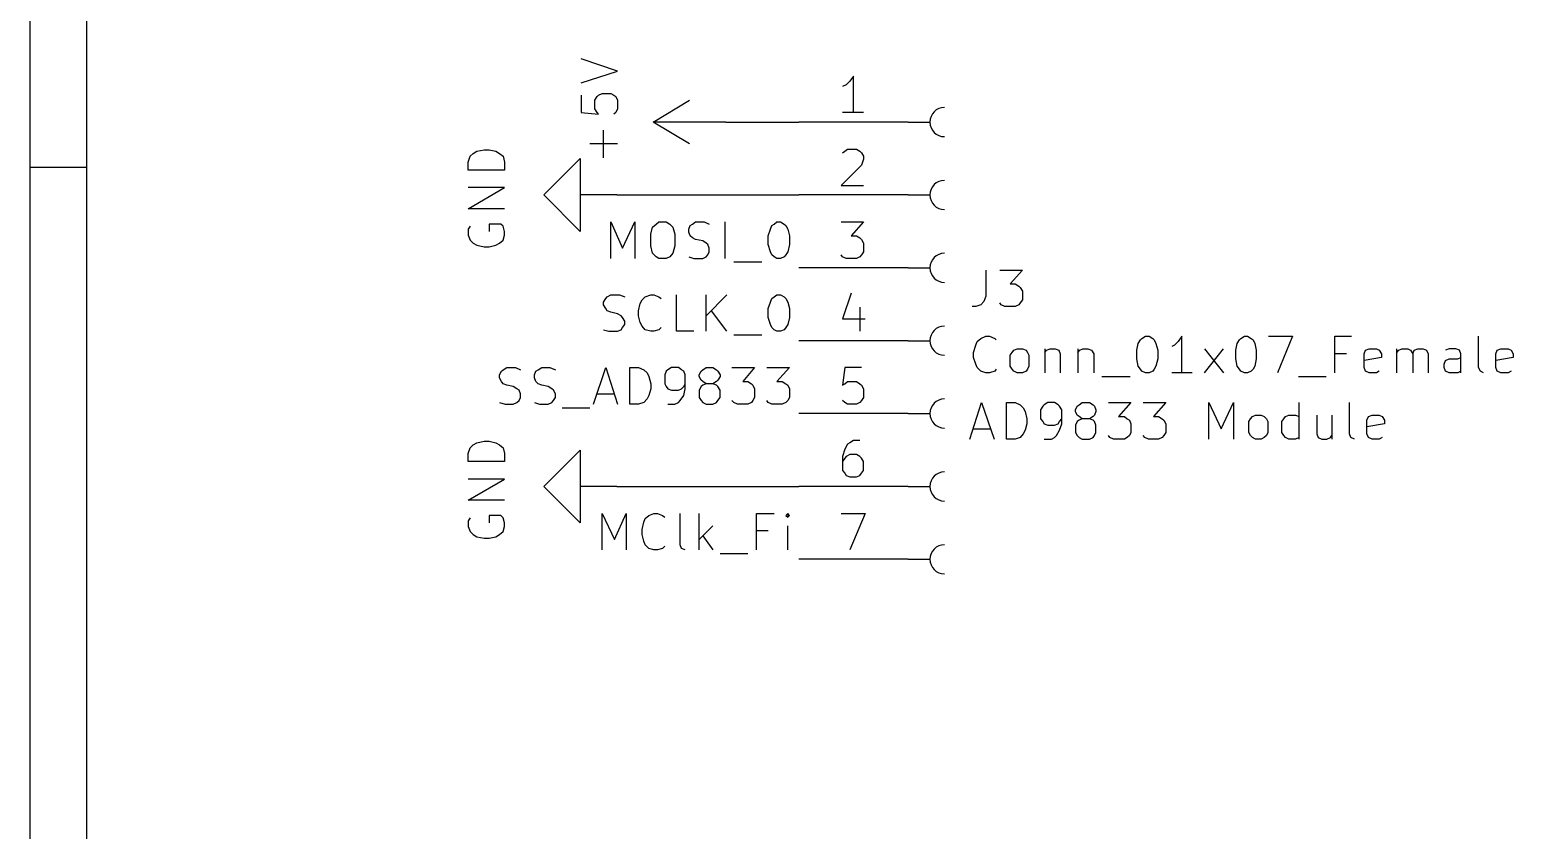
# Model space of a CAD drawing. Extents: x 0.4 to 11.3, y -7.9 to -0.4.
# Drawn here: x 0.394 to 2.431, y -3.272 to -2.173 of the extents above; entities that cross this region are included whole.
import ezdxf

# ---------------------------------------------------------------- set-up
doc = ezdxf.new("R2010")
doc.units = 0
doc.header["$MEASUREMENT"] = 0
for name, color, linetype in [('BLACK', 7, 'CONTINUOUS'), ('CYAN2', 4, 'CONTINUOUS'), ('GREEN2', 3, 'CONTINUOUS'), ('MAGENTA2', 6, 'CONTINUOUS'), ('RED2', 1, 'CONTINUOUS')]:
    doc.layers.add(name, color=color, linetype=linetype)

msp = doc.modelspace()

# ---------------------------------------------------------------- linework, layer by layer
at = {"layer": 'BLACK', "linetype": 'CONTINUOUS'}
for p, q in [((1.192, -2.487), (1.192, -2.437)), ((1.192, -2.437), (1.208, -2.473)), ((1.208, -2.473), (1.225, -2.437)), ((1.225, -2.437), (1.225, -2.487)), ((1.247, -2.454), (1.249, -2.444)), ((1.249, -2.444), (1.254, -2.44)), ((1.254, -2.44), (1.258, -2.437)), ((1.258, -2.437), (1.268, -2.437)), ((1.268, -2.437), (1.273, -2.44)), ((1.273, -2.44), (1.277, -2.444)), ((1.277, -2.444), (1.28, -2.454)), ((1.299, -2.447), (1.301, -2.442)), ((1.301, -2.442), (1.304, -2.44)), ((1.304, -2.44), (1.308, -2.437)), ((1.308, -2.437), (1.32, -2.437)), ((1.32, -2.437), (1.327, -2.44)), ((1.349, -2.487), (1.349, -2.437)), ((1.411, -2.447), (1.413, -2.442)), ((1.413, -2.442), (1.416, -2.44)), ((1.416, -2.44), (1.42, -2.437)), ((1.42, -2.437), (1.425, -2.437)), ((1.425, -2.437), (1.43, -2.44)), ((1.43, -2.44), (1.432, -2.442)), ((1.432, -2.442), (1.435, -2.447)), ((1.247, -2.47), (1.247, -2.454)), ((1.28, -2.454), (1.28, -2.47)), ((1.299, -2.451), (1.299, -2.447)), ((1.301, -2.456), (1.299, -2.451)), ((1.304, -2.459), (1.301, -2.456)), ((1.308, -2.461), (1.304, -2.459)), ((1.318, -2.463), (1.308, -2.461)), ((1.323, -2.466), (1.318, -2.463)), ((1.408, -2.456), (1.411, -2.447)), ((1.408, -2.468), (1.408, -2.456)), ((1.435, -2.447), (1.437, -2.456)), ((1.437, -2.456), (1.437, -2.468)), ((1.249, -2.48), (1.247, -2.47)), ((1.254, -2.485), (1.249, -2.48)), ((1.258, -2.487), (1.254, -2.485)), ((1.273, -2.485), (1.268, -2.487)), ((1.277, -2.48), (1.273, -2.485)), ((1.28, -2.47), (1.277, -2.48)), ((1.299, -2.485), (1.306, -2.487)), ((1.318, -2.487), (1.323, -2.485)), ((1.325, -2.468), (1.323, -2.466)), ((1.323, -2.485), (1.325, -2.482)), ((1.327, -2.473), (1.325, -2.468)), ((1.325, -2.482), (1.327, -2.478)), ((1.327, -2.478), (1.327, -2.473)), ((1.411, -2.478), (1.408, -2.468)), ((1.413, -2.482), (1.411, -2.478)), ((1.416, -2.485), (1.413, -2.482)), ((1.42, -2.487), (1.416, -2.485)), ((1.43, -2.485), (1.425, -2.487)), ((1.432, -2.482), (1.43, -2.485)), ((1.435, -2.478), (1.432, -2.482)), ((1.437, -2.468), (1.435, -2.478)), ((1.268, -2.487), (1.258, -2.487)), ((1.306, -2.487), (1.318, -2.487)), ((1.361, -2.492), (1.399, -2.492)), ((1.425, -2.487), (1.42, -2.487)), ((1.182, -2.547), (1.185, -2.542)), ((1.185, -2.542), (1.187, -2.54)), ((1.187, -2.54), (1.192, -2.537)), ((1.192, -2.537), (1.204, -2.537)), ((1.204, -2.537), (1.211, -2.54)), ((1.232, -2.549), (1.235, -2.544)), ((1.235, -2.544), (1.239, -2.54)), ((1.239, -2.54), (1.247, -2.537)), ((1.247, -2.537), (1.251, -2.537)), ((1.251, -2.537), (1.258, -2.54)), ((1.258, -2.54), (1.261, -2.542)), ((1.282, -2.587), (1.282, -2.537)), ((1.323, -2.587), (1.323, -2.537)), ((1.351, -2.537), (1.323, -2.566)), ((1.411, -2.547), (1.413, -2.542)), ((1.413, -2.542), (1.416, -2.54)), ((1.416, -2.54), (1.42, -2.537)), ((1.42, -2.537), (1.425, -2.537)), ((1.425, -2.537), (1.43, -2.54)), ((1.43, -2.54), (1.432, -2.542)), ((1.432, -2.542), (1.435, -2.547)), ((1.182, -2.551), (1.182, -2.547)), ((1.185, -2.556), (1.182, -2.551)), ((1.187, -2.559), (1.185, -2.556)), ((1.192, -2.561), (1.187, -2.559)), ((1.201, -2.563), (1.192, -2.561)), ((1.206, -2.566), (1.201, -2.563)), ((1.208, -2.568), (1.206, -2.566)), ((1.23, -2.559), (1.232, -2.549)), ((1.23, -2.566), (1.23, -2.559)), ((1.232, -2.575), (1.23, -2.566)), ((1.351, -2.587), (1.33, -2.559)), ((1.408, -2.556), (1.411, -2.547)), ((1.408, -2.568), (1.408, -2.556)), ((1.435, -2.547), (1.437, -2.556)), ((1.437, -2.556), (1.437, -2.568)), ((1.182, -2.585), (1.189, -2.587)), ((1.201, -2.587), (1.206, -2.585)), ((1.206, -2.585), (1.208, -2.582)), ((1.211, -2.573), (1.208, -2.568)), ((1.208, -2.582), (1.211, -2.578)), ((1.211, -2.578), (1.211, -2.573)), ((1.235, -2.58), (1.232, -2.575)), ((1.239, -2.585), (1.235, -2.58)), ((1.247, -2.587), (1.239, -2.585)), ((1.258, -2.585), (1.251, -2.587)), ((1.261, -2.582), (1.258, -2.585)), ((1.411, -2.578), (1.408, -2.568)), ((1.413, -2.582), (1.411, -2.578)), ((1.416, -2.585), (1.413, -2.582)), ((1.42, -2.587), (1.416, -2.585)), ((1.43, -2.585), (1.425, -2.587)), ((1.432, -2.582), (1.43, -2.585)), ((1.435, -2.578), (1.432, -2.582)), ((1.437, -2.568), (1.435, -2.578)), ((1.189, -2.587), (1.201, -2.587)), ((1.251, -2.587), (1.247, -2.587)), ((1.306, -2.587), (1.282, -2.587)), ((1.361, -2.592), (1.399, -2.592)), ((1.425, -2.587), (1.42, -2.587)), ((1.039, -2.647), (1.042, -2.642)), ((1.039, -2.651), (1.039, -2.647)), ((1.042, -2.642), (1.044, -2.64)), ((1.044, -2.64), (1.049, -2.637)), ((1.049, -2.637), (1.061, -2.637)), ((1.061, -2.637), (1.068, -2.64)), ((1.087, -2.647), (1.089, -2.642)), ((1.087, -2.651), (1.087, -2.647)), ((1.089, -2.642), (1.092, -2.64)), ((1.092, -2.64), (1.097, -2.637)), ((1.097, -2.637), (1.108, -2.637)), ((1.108, -2.637), (1.116, -2.64)), ((1.168, -2.687), (1.185, -2.637)), ((1.185, -2.637), (1.201, -2.687)), ((1.218, -2.687), (1.218, -2.637)), ((1.218, -2.637), (1.23, -2.637)), ((1.23, -2.637), (1.237, -2.64)), ((1.237, -2.64), (1.242, -2.644)), ((1.242, -2.644), (1.244, -2.649)), ((1.268, -2.642), (1.266, -2.647)), ((1.266, -2.647), (1.266, -2.659)), ((1.27, -2.64), (1.268, -2.642)), ((1.275, -2.637), (1.27, -2.64)), ((1.285, -2.637), (1.275, -2.637)), ((1.289, -2.64), (1.285, -2.637)), ((1.292, -2.642), (1.289, -2.64)), ((1.294, -2.647), (1.292, -2.642)), ((1.294, -2.666), (1.294, -2.647)), ((1.313, -2.647), (1.316, -2.642)), ((1.313, -2.649), (1.313, -2.647)), ((1.316, -2.642), (1.318, -2.64)), ((1.318, -2.64), (1.323, -2.637)), ((1.323, -2.637), (1.332, -2.637)), ((1.332, -2.637), (1.337, -2.64)), ((1.337, -2.64), (1.339, -2.642)), ((1.339, -2.642), (1.342, -2.647)), ((1.342, -2.647), (1.342, -2.649)), ((1.358, -2.637), (1.389, -2.637)), ((1.389, -2.637), (1.373, -2.656)), ((1.406, -2.637), (1.437, -2.637)), ((1.437, -2.637), (1.42, -2.656)), ((1.042, -2.656), (1.039, -2.651)), ((1.044, -2.659), (1.042, -2.656)), ((1.049, -2.661), (1.044, -2.659)), ((1.058, -2.663), (1.049, -2.661)), ((1.063, -2.666), (1.058, -2.663)), ((1.066, -2.668), (1.063, -2.666)), ((1.068, -2.673), (1.066, -2.668)), ((1.089, -2.656), (1.087, -2.651)), ((1.092, -2.659), (1.089, -2.656)), ((1.097, -2.661), (1.092, -2.659)), ((1.106, -2.663), (1.097, -2.661)), ((1.111, -2.666), (1.106, -2.663)), ((1.113, -2.668), (1.111, -2.666)), ((1.116, -2.673), (1.113, -2.668)), ((1.244, -2.649), (1.247, -2.659)), ((1.247, -2.666), (1.244, -2.675)), ((1.247, -2.659), (1.247, -2.666)), ((1.266, -2.659), (1.268, -2.663)), ((1.268, -2.663), (1.27, -2.666)), ((1.27, -2.666), (1.275, -2.668)), ((1.275, -2.668), (1.285, -2.668)), ((1.285, -2.668), (1.289, -2.666)), ((1.289, -2.666), (1.292, -2.663)), ((1.292, -2.663), (1.294, -2.659)), ((1.292, -2.675), (1.294, -2.666)), ((1.316, -2.654), (1.313, -2.649)), ((1.316, -2.663), (1.313, -2.668)), ((1.313, -2.668), (1.313, -2.678)), ((1.318, -2.656), (1.316, -2.654)), ((1.318, -2.661), (1.316, -2.663)), ((1.323, -2.659), (1.318, -2.656)), ((1.323, -2.659), (1.318, -2.661)), ((1.332, -2.659), (1.323, -2.659)), ((1.337, -2.656), (1.332, -2.659)), ((1.337, -2.661), (1.332, -2.659)), ((1.339, -2.654), (1.337, -2.656)), ((1.339, -2.663), (1.337, -2.661)), ((1.342, -2.649), (1.339, -2.654)), ((1.342, -2.668), (1.339, -2.663)), ((1.342, -2.678), (1.342, -2.668)), ((1.373, -2.656), (1.38, -2.656)), ((1.38, -2.656), (1.385, -2.659)), ((1.385, -2.659), (1.387, -2.661)), ((1.387, -2.661), (1.389, -2.666)), ((1.389, -2.666), (1.389, -2.678)), ((1.42, -2.656), (1.427, -2.656)), ((1.427, -2.656), (1.432, -2.659)), ((1.432, -2.659), (1.435, -2.661)), ((1.435, -2.661), (1.437, -2.666)), ((1.437, -2.666), (1.437, -2.678)), ((1.039, -2.685), (1.047, -2.687)), ((1.047, -2.687), (1.058, -2.687)), ((1.058, -2.687), (1.063, -2.685)), ((1.063, -2.685), (1.066, -2.682)), ((1.066, -2.682), (1.068, -2.678)), ((1.068, -2.678), (1.068, -2.673)), ((1.087, -2.685), (1.094, -2.687)), ((1.094, -2.687), (1.106, -2.687)), ((1.106, -2.687), (1.111, -2.685)), ((1.111, -2.685), (1.113, -2.682)), ((1.113, -2.682), (1.116, -2.678)), ((1.116, -2.678), (1.116, -2.673)), ((1.173, -2.673), (1.197, -2.673)), ((1.23, -2.687), (1.218, -2.687)), ((1.237, -2.685), (1.23, -2.687)), ((1.242, -2.68), (1.237, -2.685)), ((1.244, -2.675), (1.242, -2.68)), ((1.27, -2.687), (1.28, -2.687)), ((1.28, -2.687), (1.285, -2.685)), ((1.285, -2.685), (1.287, -2.682)), ((1.287, -2.682), (1.292, -2.675)), ((1.313, -2.678), (1.316, -2.682)), ((1.316, -2.682), (1.318, -2.685)), ((1.318, -2.685), (1.323, -2.687)), ((1.323, -2.687), (1.332, -2.687)), ((1.332, -2.687), (1.337, -2.685)), ((1.337, -2.685), (1.339, -2.682)), ((1.339, -2.682), (1.342, -2.678)), ((1.361, -2.685), (1.358, -2.682)), ((1.366, -2.687), (1.361, -2.685)), ((1.38, -2.687), (1.366, -2.687)), ((1.385, -2.685), (1.38, -2.687)), ((1.387, -2.682), (1.385, -2.685)), ((1.389, -2.678), (1.387, -2.682)), ((1.408, -2.685), (1.406, -2.682)), ((1.413, -2.687), (1.408, -2.685)), ((1.427, -2.687), (1.413, -2.687)), ((1.432, -2.685), (1.427, -2.687)), ((1.435, -2.682), (1.432, -2.685)), ((1.437, -2.678), (1.435, -2.682)), ((1.125, -2.692), (1.163, -2.692)), ((1.18, -2.887), (1.18, -2.837)), ((1.18, -2.837), (1.197, -2.873)), ((1.197, -2.873), (1.213, -2.837)), ((1.213, -2.837), (1.213, -2.887)), ((1.235, -2.859), (1.237, -2.849)), ((1.237, -2.849), (1.239, -2.844)), ((1.239, -2.844), (1.244, -2.84)), ((1.244, -2.84), (1.251, -2.837)), ((1.251, -2.837), (1.256, -2.837)), ((1.256, -2.837), (1.263, -2.84)), ((1.263, -2.84), (1.266, -2.842)), ((1.287, -2.88), (1.287, -2.837)), ((1.313, -2.887), (1.313, -2.837)), ((1.392, -2.887), (1.392, -2.837)), ((1.392, -2.837), (1.416, -2.837)), ((1.435, -2.837), (1.432, -2.84)), ((1.432, -2.84), (1.435, -2.842)), ((1.437, -2.84), (1.435, -2.837)), ((1.435, -2.837), (1.435, -2.842)), ((1.435, -2.842), (1.437, -2.84)), ((1.235, -2.866), (1.235, -2.859)), ((1.237, -2.875), (1.235, -2.866)), ((1.332, -2.854), (1.313, -2.873)), ((1.318, -2.868), (1.332, -2.887)), ((1.408, -2.861), (1.392, -2.861)), ((1.435, -2.887), (1.435, -2.854)), ((1.239, -2.88), (1.237, -2.875)), ((1.244, -2.885), (1.239, -2.88)), ((1.251, -2.887), (1.244, -2.885)), ((1.256, -2.887), (1.251, -2.887)), ((1.263, -2.885), (1.256, -2.887)), ((1.266, -2.882), (1.263, -2.885)), ((1.289, -2.885), (1.287, -2.88)), ((1.294, -2.887), (1.289, -2.885)), ((1.342, -2.892), (1.38, -2.892))]:
    msp.add_line(p, q, dxfattribs=at)
at = {"layer": 'CYAN2', "linetype": 'CONTINUOUS'}
for p, q in [((1.201, -2.23), (1.151, -2.213)), ((1.151, -2.246), (1.201, -2.23)), ((1.175, -2.263), (1.18, -2.261)), ((1.18, -2.261), (1.192, -2.261)), ((1.192, -2.261), (1.196, -2.263)), ((1.151, -2.263), (1.151, -2.287)), ((1.17, -2.27), (1.173, -2.265)), ((1.17, -2.282), (1.17, -2.27)), ((1.173, -2.265), (1.175, -2.263)), ((1.196, -2.263), (1.199, -2.265)), ((1.199, -2.265), (1.201, -2.27)), ((1.201, -2.27), (1.201, -2.282)), ((1.151, -2.287), (1.175, -2.289)), ((1.173, -2.287), (1.17, -2.282)), ((1.175, -2.289), (1.173, -2.287)), ((1.199, -2.287), (1.196, -2.289)), ((1.201, -2.282), (1.199, -2.287)), ((1.182, -2.349), (1.182, -2.311)), ((1.003, -2.343), (1.008, -2.34)), ((1.008, -2.34), (1.018, -2.338)), ((1.018, -2.338), (1.025, -2.338)), ((1.025, -2.338), (1.034, -2.34)), ((1.034, -2.34), (1.039, -2.343)), ((1.201, -2.33), (1.163, -2.33)), ((0.996, -2.355), (0.999, -2.347)), ((0.996, -2.366), (0.996, -2.355)), ((0.999, -2.347), (1.003, -2.343)), ((1.039, -2.343), (1.044, -2.347)), ((1.044, -2.347), (1.046, -2.355)), ((1.046, -2.355), (1.046, -2.366)), ((1.046, -2.366), (0.996, -2.366)), ((0.996, -2.419), (1.046, -2.39)), ((1.046, -2.39), (0.996, -2.39)), ((1.046, -2.419), (0.996, -2.419)), ((0.999, -2.443), (0.996, -2.447)), ((1.041, -2.44), (1.025, -2.44)), ((1.025, -2.44), (1.025, -2.45)), ((1.044, -2.443), (1.041, -2.44)), ((1.046, -2.45), (1.044, -2.443)), ((0.996, -2.447), (0.996, -2.455)), ((0.996, -2.455), (0.999, -2.462)), ((0.999, -2.462), (1.003, -2.466)), ((1.039, -2.466), (1.044, -2.462)), ((1.044, -2.462), (1.046, -2.455)), ((1.046, -2.455), (1.046, -2.45)), ((1.003, -2.466), (1.008, -2.469)), ((1.008, -2.469), (1.018, -2.471)), ((1.018, -2.471), (1.025, -2.471)), ((1.025, -2.471), (1.034, -2.469)), ((1.034, -2.469), (1.039, -2.466)), ((1.707, -2.503), (1.707, -2.539)), ((1.726, -2.503), (1.757, -2.503)), ((1.757, -2.503), (1.74, -2.522)), ((1.74, -2.522), (1.747, -2.522)), ((1.747, -2.522), (1.752, -2.525)), ((1.752, -2.525), (1.754, -2.527)), ((1.704, -2.546), (1.7, -2.551)), ((1.707, -2.539), (1.704, -2.546)), ((1.754, -2.527), (1.757, -2.532)), ((1.757, -2.544), (1.754, -2.548)), ((1.757, -2.532), (1.757, -2.544)), ((1.693, -2.553), (1.688, -2.553)), ((1.7, -2.551), (1.693, -2.553)), ((1.728, -2.551), (1.726, -2.548)), ((1.733, -2.553), (1.728, -2.551)), ((1.747, -2.553), (1.733, -2.553)), ((1.752, -2.551), (1.747, -2.553)), ((1.754, -2.548), (1.752, -2.551)), ((1.69, -2.616), (1.693, -2.606)), ((1.693, -2.606), (1.695, -2.601)), ((1.695, -2.601), (1.7, -2.597)), ((1.7, -2.597), (1.707, -2.594)), ((1.707, -2.594), (1.712, -2.594)), ((1.712, -2.594), (1.719, -2.597)), ((1.719, -2.597), (1.721, -2.599)), ((1.914, -2.613), (1.916, -2.604)), ((1.916, -2.604), (1.919, -2.599)), ((1.919, -2.599), (1.921, -2.597)), ((1.921, -2.597), (1.926, -2.594)), ((1.926, -2.594), (1.931, -2.594)), ((1.931, -2.594), (1.936, -2.597)), ((1.936, -2.597), (1.938, -2.599)), ((1.938, -2.599), (1.94, -2.604)), ((1.94, -2.604), (1.943, -2.613)), ((1.966, -2.606), (1.962, -2.608)), ((1.971, -2.601), (1.966, -2.606)), ((1.976, -2.594), (1.971, -2.601)), ((1.976, -2.644), (1.976, -2.594)), ((2.05, -2.613), (2.052, -2.604)), ((2.052, -2.604), (2.055, -2.599)), ((2.055, -2.599), (2.057, -2.597)), ((2.057, -2.597), (2.062, -2.594)), ((2.062, -2.594), (2.066, -2.594)), ((2.066, -2.594), (2.071, -2.597)), ((2.071, -2.597), (2.074, -2.599)), ((2.074, -2.599), (2.076, -2.604)), ((2.076, -2.604), (2.078, -2.613)), ((2.095, -2.594), (2.128, -2.594)), ((2.128, -2.594), (2.107, -2.644)), ((2.186, -2.644), (2.186, -2.594)), ((2.186, -2.594), (2.209, -2.594)), ((2.383, -2.637), (2.383, -2.594)), ((1.69, -2.623), (1.69, -2.616)), ((1.693, -2.632), (1.69, -2.623)), ((1.74, -2.62), (1.743, -2.616)), ((1.74, -2.635), (1.74, -2.62)), ((1.743, -2.616), (1.745, -2.613)), ((1.745, -2.613), (1.75, -2.611)), ((1.75, -2.611), (1.757, -2.611)), ((1.757, -2.611), (1.762, -2.613)), ((1.762, -2.613), (1.764, -2.616)), ((1.764, -2.616), (1.766, -2.62)), ((1.766, -2.62), (1.766, -2.635)), ((1.788, -2.611), (1.788, -2.644)), ((1.788, -2.616), (1.79, -2.613)), ((1.79, -2.613), (1.795, -2.611)), ((1.795, -2.611), (1.802, -2.611)), ((1.802, -2.611), (1.807, -2.613)), ((1.807, -2.613), (1.809, -2.618)), ((1.809, -2.618), (1.809, -2.644)), ((1.833, -2.611), (1.833, -2.644)), ((1.833, -2.616), (1.836, -2.613)), ((1.836, -2.613), (1.84, -2.611)), ((1.84, -2.611), (1.847, -2.611)), ((1.847, -2.611), (1.852, -2.613)), ((1.852, -2.613), (1.855, -2.618)), ((1.855, -2.618), (1.855, -2.644)), ((1.914, -2.625), (1.914, -2.613)), ((1.916, -2.635), (1.914, -2.625)), ((1.943, -2.625), (1.94, -2.635)), ((1.943, -2.613), (1.943, -2.625)), ((2.007, -2.644), (2.033, -2.611)), ((2.007, -2.611), (2.033, -2.644)), ((2.05, -2.625), (2.05, -2.613)), ((2.052, -2.635), (2.05, -2.625)), ((2.078, -2.625), (2.076, -2.635)), ((2.078, -2.613), (2.078, -2.625)), ((2.202, -2.618), (2.186, -2.618)), ((2.226, -2.618), (2.228, -2.613)), ((2.226, -2.637), (2.226, -2.618)), ((2.25, -2.623), (2.226, -2.627)), ((2.228, -2.613), (2.233, -2.611)), ((2.233, -2.611), (2.243, -2.611)), ((2.243, -2.611), (2.247, -2.613)), ((2.247, -2.613), (2.25, -2.618)), ((2.25, -2.618), (2.25, -2.623)), ((2.271, -2.644), (2.271, -2.611)), ((2.271, -2.616), (2.274, -2.613)), ((2.274, -2.613), (2.278, -2.611)), ((2.278, -2.611), (2.286, -2.611)), ((2.286, -2.611), (2.29, -2.613)), ((2.29, -2.613), (2.293, -2.618)), ((2.293, -2.618), (2.295, -2.613)), ((2.293, -2.618), (2.293, -2.644)), ((2.295, -2.613), (2.3, -2.611)), ((2.3, -2.611), (2.307, -2.611)), ((2.307, -2.611), (2.312, -2.613)), ((2.312, -2.613), (2.314, -2.618)), ((2.314, -2.618), (2.314, -2.644)), ((2.336, -2.632), (2.338, -2.627)), ((2.343, -2.611), (2.338, -2.613)), ((2.338, -2.627), (2.343, -2.625)), ((2.352, -2.611), (2.343, -2.611)), ((2.343, -2.625), (2.355, -2.625)), ((2.357, -2.613), (2.352, -2.611)), ((2.355, -2.625), (2.359, -2.623)), ((2.359, -2.618), (2.357, -2.613)), ((2.359, -2.644), (2.359, -2.618)), ((2.407, -2.618), (2.409, -2.613)), ((2.407, -2.637), (2.407, -2.618)), ((2.431, -2.623), (2.407, -2.627)), ((2.409, -2.613), (2.414, -2.611)), ((2.414, -2.611), (2.424, -2.611)), ((2.424, -2.611), (2.428, -2.613)), ((2.428, -2.613), (2.431, -2.618)), ((2.431, -2.618), (2.431, -2.623)), ((1.695, -2.637), (1.693, -2.632)), ((1.7, -2.642), (1.695, -2.637)), ((1.707, -2.644), (1.7, -2.642)), ((1.712, -2.644), (1.707, -2.644)), ((1.719, -2.642), (1.712, -2.644)), ((1.721, -2.639), (1.719, -2.642)), ((1.743, -2.639), (1.74, -2.635)), ((1.745, -2.642), (1.743, -2.639)), ((1.75, -2.644), (1.745, -2.642)), ((1.757, -2.644), (1.75, -2.644)), ((1.762, -2.642), (1.757, -2.644)), ((1.764, -2.639), (1.762, -2.642)), ((1.766, -2.635), (1.764, -2.639)), ((1.919, -2.639), (1.916, -2.635)), ((1.921, -2.642), (1.919, -2.639)), ((1.926, -2.644), (1.921, -2.642)), ((1.931, -2.644), (1.926, -2.644)), ((1.936, -2.642), (1.931, -2.644)), ((1.938, -2.639), (1.936, -2.642)), ((1.94, -2.635), (1.938, -2.639)), ((1.99, -2.644), (1.962, -2.644)), ((2.055, -2.639), (2.052, -2.635)), ((2.057, -2.642), (2.055, -2.639)), ((2.062, -2.644), (2.057, -2.642)), ((2.066, -2.644), (2.062, -2.644)), ((2.071, -2.642), (2.066, -2.644)), ((2.074, -2.639), (2.071, -2.642)), ((2.076, -2.635), (2.074, -2.639)), ((2.228, -2.642), (2.226, -2.637)), ((2.233, -2.644), (2.228, -2.642)), ((2.243, -2.644), (2.233, -2.644)), ((2.247, -2.642), (2.243, -2.644)), ((2.336, -2.637), (2.336, -2.632)), ((2.338, -2.642), (2.336, -2.637)), ((2.343, -2.644), (2.338, -2.642)), ((2.355, -2.644), (2.343, -2.644)), ((2.359, -2.642), (2.355, -2.644)), ((2.386, -2.642), (2.383, -2.637)), ((2.39, -2.644), (2.386, -2.642)), ((2.409, -2.642), (2.407, -2.637)), ((2.414, -2.644), (2.409, -2.642)), ((2.424, -2.644), (2.414, -2.644)), ((2.428, -2.642), (2.424, -2.644)), ((1.866, -2.649), (1.905, -2.649)), ((2.136, -2.649), (2.174, -2.649)), ((0.996, -2.755), (0.999, -2.747)), ((0.999, -2.747), (1.003, -2.743)), ((1.003, -2.743), (1.008, -2.74)), ((1.008, -2.74), (1.018, -2.738)), ((1.018, -2.738), (1.025, -2.738)), ((1.025, -2.738), (1.034, -2.74)), ((1.034, -2.74), (1.039, -2.743)), ((1.039, -2.743), (1.044, -2.747)), ((1.044, -2.747), (1.046, -2.755)), ((0.996, -2.766), (0.996, -2.755)), ((1.046, -2.766), (0.996, -2.766)), ((1.046, -2.755), (1.046, -2.766)), ((0.996, -2.819), (1.046, -2.79)), ((1.046, -2.79), (0.996, -2.79)), ((1.046, -2.819), (0.996, -2.819)), ((0.999, -2.843), (0.996, -2.847)), ((0.996, -2.847), (0.996, -2.855)), ((1.041, -2.84), (1.025, -2.84)), ((1.025, -2.84), (1.025, -2.85)), ((1.044, -2.843), (1.041, -2.84)), ((1.046, -2.85), (1.044, -2.843)), ((1.046, -2.855), (1.046, -2.85)), ((0.996, -2.855), (0.999, -2.862)), ((0.999, -2.862), (1.003, -2.866)), ((1.003, -2.866), (1.008, -2.869)), ((1.008, -2.869), (1.018, -2.871)), ((1.018, -2.871), (1.025, -2.871)), ((1.025, -2.871), (1.034, -2.869)), ((1.034, -2.869), (1.039, -2.866)), ((1.039, -2.866), (1.044, -2.862)), ((1.044, -2.862), (1.046, -2.855))]:
    msp.add_line(p, q, dxfattribs=at)
at = {"layer": 'GREEN2', "linetype": 'CONTINUOUS'}
for p, q in [((1.35, -2.3), (1.45, -2.3)), ((1.2, -2.4), (1.45, -2.4)), ((1.2, -2.8), (1.45, -2.8))]:
    msp.add_line(p, q, dxfattribs=at)
at = {"layer": 'MAGENTA2', "linetype": 'CONTINUOUS'}
for p, q in [((1.685, -2.735), (1.701, -2.685)), ((1.701, -2.685), (1.718, -2.735)), ((1.735, -2.735), (1.735, -2.685)), ((1.735, -2.685), (1.747, -2.685)), ((1.747, -2.685), (1.754, -2.688)), ((1.754, -2.688), (1.758, -2.692)), ((1.787, -2.688), (1.785, -2.69)), ((1.792, -2.685), (1.787, -2.688)), ((1.801, -2.685), (1.792, -2.685)), ((1.806, -2.688), (1.801, -2.685)), ((1.808, -2.69), (1.806, -2.688)), ((1.832, -2.69), (1.835, -2.688)), ((1.835, -2.688), (1.839, -2.685)), ((1.839, -2.685), (1.849, -2.685)), ((1.849, -2.685), (1.854, -2.688)), ((1.854, -2.688), (1.856, -2.69)), ((1.875, -2.685), (1.906, -2.685)), ((1.906, -2.685), (1.889, -2.704)), ((1.923, -2.685), (1.954, -2.685)), ((1.954, -2.685), (1.937, -2.704)), ((2.013, -2.735), (2.013, -2.685)), ((2.013, -2.685), (2.03, -2.721)), ((2.03, -2.721), (2.047, -2.685)), ((2.047, -2.685), (2.047, -2.735)), ((2.137, -2.735), (2.137, -2.685)), ((2.206, -2.728), (2.206, -2.685)), ((1.758, -2.692), (1.761, -2.697)), ((1.761, -2.697), (1.763, -2.707)), ((1.763, -2.707), (1.763, -2.714)), ((1.785, -2.69), (1.782, -2.695)), ((1.782, -2.695), (1.782, -2.707)), ((1.782, -2.707), (1.785, -2.711)), ((1.811, -2.695), (1.808, -2.69)), ((1.808, -2.711), (1.811, -2.707)), ((1.811, -2.714), (1.811, -2.695)), ((1.83, -2.695), (1.832, -2.69)), ((1.83, -2.697), (1.83, -2.695)), ((1.832, -2.702), (1.83, -2.697)), ((1.835, -2.704), (1.832, -2.702)), ((1.835, -2.709), (1.832, -2.711)), ((1.839, -2.707), (1.835, -2.704)), ((1.839, -2.707), (1.835, -2.709)), ((1.849, -2.707), (1.839, -2.707)), ((1.854, -2.704), (1.849, -2.707)), ((1.854, -2.709), (1.849, -2.707)), ((1.856, -2.702), (1.854, -2.704)), ((1.856, -2.711), (1.854, -2.709)), ((1.856, -2.69), (1.858, -2.695)), ((1.858, -2.697), (1.856, -2.702)), ((1.858, -2.695), (1.858, -2.697)), ((1.889, -2.704), (1.897, -2.704)), ((1.897, -2.704), (1.901, -2.707)), ((1.901, -2.707), (1.904, -2.709)), ((1.904, -2.709), (1.906, -2.714)), ((1.937, -2.704), (1.944, -2.704)), ((1.944, -2.704), (1.949, -2.707)), ((1.949, -2.707), (1.951, -2.709)), ((1.951, -2.709), (1.954, -2.714)), ((2.068, -2.711), (2.07, -2.707)), ((2.07, -2.707), (2.073, -2.704)), ((2.073, -2.704), (2.077, -2.702)), ((2.077, -2.702), (2.085, -2.702)), ((2.085, -2.702), (2.089, -2.704)), ((2.089, -2.704), (2.092, -2.707)), ((2.092, -2.707), (2.094, -2.711)), ((2.113, -2.711), (2.116, -2.707)), ((2.116, -2.707), (2.118, -2.704)), ((2.118, -2.704), (2.123, -2.702)), ((2.123, -2.702), (2.132, -2.702)), ((2.132, -2.702), (2.137, -2.704)), ((2.161, -2.702), (2.161, -2.728)), ((2.182, -2.702), (2.182, -2.735)), ((2.23, -2.709), (2.232, -2.704)), ((2.23, -2.728), (2.23, -2.709)), ((2.232, -2.704), (2.237, -2.702)), ((2.237, -2.702), (2.247, -2.702)), ((2.247, -2.702), (2.251, -2.704)), ((2.251, -2.704), (2.254, -2.709)), ((2.254, -2.709), (2.254, -2.714)), ((1.689, -2.721), (1.713, -2.721)), ((1.758, -2.728), (1.754, -2.733)), ((1.761, -2.723), (1.758, -2.728)), ((1.763, -2.714), (1.761, -2.723)), ((1.785, -2.711), (1.787, -2.714)), ((1.787, -2.714), (1.792, -2.716)), ((1.792, -2.716), (1.801, -2.716)), ((1.801, -2.716), (1.806, -2.714)), ((1.804, -2.73), (1.808, -2.723)), ((1.806, -2.714), (1.808, -2.711)), ((1.808, -2.723), (1.811, -2.714)), ((1.832, -2.711), (1.83, -2.716)), ((1.83, -2.716), (1.83, -2.726)), ((1.83, -2.726), (1.832, -2.73)), ((1.858, -2.716), (1.856, -2.711)), ((1.856, -2.73), (1.858, -2.726)), ((1.858, -2.726), (1.858, -2.716)), ((1.906, -2.726), (1.904, -2.73)), ((1.906, -2.714), (1.906, -2.726)), ((1.954, -2.726), (1.951, -2.73)), ((1.954, -2.714), (1.954, -2.726)), ((2.068, -2.726), (2.068, -2.711)), ((2.07, -2.73), (2.068, -2.726)), ((2.094, -2.726), (2.092, -2.73)), ((2.094, -2.711), (2.094, -2.726)), ((2.113, -2.726), (2.113, -2.711)), ((2.116, -2.73), (2.113, -2.726)), ((2.161, -2.728), (2.163, -2.733)), ((2.208, -2.733), (2.206, -2.728)), ((2.254, -2.714), (2.23, -2.718)), ((2.232, -2.733), (2.23, -2.728)), ((1.747, -2.735), (1.735, -2.735)), ((1.754, -2.733), (1.747, -2.735)), ((1.787, -2.735), (1.797, -2.735)), ((1.797, -2.735), (1.801, -2.733)), ((1.801, -2.733), (1.804, -2.73)), ((1.832, -2.73), (1.835, -2.733)), ((1.835, -2.733), (1.839, -2.735)), ((1.839, -2.735), (1.849, -2.735)), ((1.849, -2.735), (1.854, -2.733)), ((1.854, -2.733), (1.856, -2.73)), ((1.877, -2.733), (1.875, -2.73)), ((1.882, -2.735), (1.877, -2.733)), ((1.897, -2.735), (1.882, -2.735)), ((1.901, -2.733), (1.897, -2.735)), ((1.904, -2.73), (1.901, -2.733)), ((1.925, -2.733), (1.923, -2.73)), ((1.93, -2.735), (1.925, -2.733)), ((1.944, -2.735), (1.93, -2.735)), ((1.949, -2.733), (1.944, -2.735)), ((1.951, -2.73), (1.949, -2.733)), ((2.073, -2.733), (2.07, -2.73)), ((2.077, -2.735), (2.073, -2.733)), ((2.085, -2.735), (2.077, -2.735)), ((2.089, -2.733), (2.085, -2.735)), ((2.092, -2.73), (2.089, -2.733)), ((2.118, -2.733), (2.116, -2.73)), ((2.123, -2.735), (2.118, -2.733)), ((2.132, -2.735), (2.123, -2.735)), ((2.137, -2.733), (2.132, -2.735)), ((2.163, -2.733), (2.168, -2.735)), ((2.168, -2.735), (2.175, -2.735)), ((2.175, -2.735), (2.18, -2.733)), ((2.18, -2.733), (2.182, -2.73)), ((2.213, -2.735), (2.208, -2.733)), ((2.237, -2.735), (2.232, -2.733)), ((2.247, -2.735), (2.237, -2.735)), ((2.251, -2.733), (2.247, -2.735))]:
    msp.add_line(p, q, dxfattribs=at)
at = {"layer": 'RED2', "linetype": 'CONTINUOUS'}
for p, q in [((0.394, -0.394), (0.394, -7.874)), ((0.472, -0.472), (0.472, -7.796)), ((1.525, -2.237), (1.52, -2.244)), ((1.525, -2.287), (1.525, -2.237)), ((1.515, -2.249), (1.51, -2.251)), ((1.52, -2.244), (1.515, -2.249)), ((1.25, -2.3), (1.3, -2.27)), ((1.3, -2.33), (1.25, -2.3)), ((1.35, -2.3), (1.25, -2.3)), ((1.6, -2.3), (1.45, -2.3)), ((1.539, -2.287), (1.51, -2.287)), ((1.6, -2.3), (1.63, -2.3)), ((1.51, -2.342), (1.513, -2.34)), ((1.513, -2.34), (1.517, -2.337)), ((1.517, -2.337), (1.529, -2.337)), ((1.529, -2.337), (1.534, -2.34)), ((1.534, -2.34), (1.536, -2.342)), ((1.536, -2.342), (1.539, -2.347)), ((0.394, -2.362), (0.472, -2.362)), ((1.1, -2.4), (1.15, -2.35)), ((1.15, -2.35), (1.15, -2.4)), ((1.536, -2.359), (1.508, -2.387)), ((1.539, -2.351), (1.536, -2.359)), ((1.539, -2.347), (1.539, -2.351)), ((1.15, -2.45), (1.1, -2.4)), ((1.2, -2.4), (1.15, -2.4)), ((1.15, -2.4), (1.15, -2.45)), ((1.6, -2.4), (1.45, -2.4)), ((1.508, -2.387), (1.539, -2.387)), ((1.6, -2.4), (1.63, -2.4)), ((1.508, -2.437), (1.539, -2.437)), ((1.539, -2.437), (1.522, -2.456)), ((1.522, -2.456), (1.529, -2.456)), ((1.529, -2.456), (1.534, -2.459)), ((1.534, -2.459), (1.536, -2.461)), ((1.536, -2.461), (1.539, -2.466)), ((1.51, -2.485), (1.508, -2.482)), ((1.515, -2.487), (1.51, -2.485)), ((1.534, -2.485), (1.529, -2.487)), ((1.536, -2.482), (1.534, -2.485)), ((1.539, -2.478), (1.536, -2.482)), ((1.539, -2.466), (1.539, -2.478)), ((1.6, -2.5), (1.45, -2.5)), ((1.529, -2.487), (1.515, -2.487)), ((1.6, -2.5), (1.63, -2.5)), ((1.522, -2.535), (1.51, -2.57)), ((1.534, -2.554), (1.534, -2.587)), ((1.51, -2.57), (1.541, -2.57)), ((1.6, -2.6), (1.45, -2.6)), ((1.6, -2.6), (1.63, -2.6)), ((1.513, -2.637), (1.51, -2.661)), ((1.536, -2.637), (1.513, -2.637)), ((1.51, -2.661), (1.513, -2.659)), ((1.513, -2.659), (1.517, -2.656)), ((1.517, -2.656), (1.529, -2.656)), ((1.529, -2.656), (1.534, -2.659)), ((1.534, -2.659), (1.536, -2.661)), ((1.536, -2.661), (1.539, -2.666)), ((1.539, -2.666), (1.539, -2.678)), ((1.513, -2.685), (1.51, -2.682)), ((1.517, -2.687), (1.513, -2.685)), ((1.529, -2.687), (1.517, -2.687)), ((1.534, -2.685), (1.529, -2.687)), ((1.536, -2.682), (1.534, -2.685)), ((1.539, -2.678), (1.536, -2.682)), ((1.6, -2.7), (1.45, -2.7)), ((1.6, -2.7), (1.63, -2.7)), ((1.513, -2.749), (1.51, -2.759)), ((1.517, -2.742), (1.513, -2.749)), ((1.52, -2.74), (1.517, -2.742)), ((1.525, -2.737), (1.52, -2.74)), ((1.534, -2.737), (1.525, -2.737)), ((1.1, -2.8), (1.15, -2.75)), ((1.15, -2.75), (1.15, -2.8)), ((1.51, -2.759), (1.51, -2.778)), ((1.513, -2.761), (1.51, -2.766)), ((1.515, -2.759), (1.513, -2.761)), ((1.52, -2.756), (1.515, -2.759)), ((1.529, -2.756), (1.52, -2.756)), ((1.534, -2.759), (1.529, -2.756)), ((1.536, -2.761), (1.534, -2.759)), ((1.539, -2.766), (1.536, -2.761)), ((1.539, -2.778), (1.539, -2.766)), ((1.51, -2.778), (1.513, -2.782)), ((1.513, -2.782), (1.515, -2.785)), ((1.515, -2.785), (1.52, -2.787)), ((1.52, -2.787), (1.529, -2.787)), ((1.529, -2.787), (1.534, -2.785)), ((1.534, -2.785), (1.536, -2.782)), ((1.536, -2.782), (1.539, -2.778)), ((1.15, -2.85), (1.1, -2.8)), ((1.2, -2.8), (1.15, -2.8)), ((1.15, -2.8), (1.15, -2.85)), ((1.6, -2.8), (1.45, -2.8)), ((1.6, -2.8), (1.63, -2.8)), ((1.508, -2.837), (1.541, -2.837)), ((1.541, -2.837), (1.52, -2.887)), ((1.6, -2.9), (1.45, -2.9)), ((1.6, -2.9), (1.63, -2.9))]:
    msp.add_line(p, q, dxfattribs=at)
at = {"layer": 'RED2'}
for centre in [(1.65, -2.3), (1.65, -2.4), (1.65, -2.5), (1.65, -2.6), (1.65, -2.7), (1.65, -2.8), (1.65, -2.9)]:
    msp.add_arc(centre, 0.02, -269.9, -90.1, dxfattribs=at)

doc.saveas('drawing.dxf')
